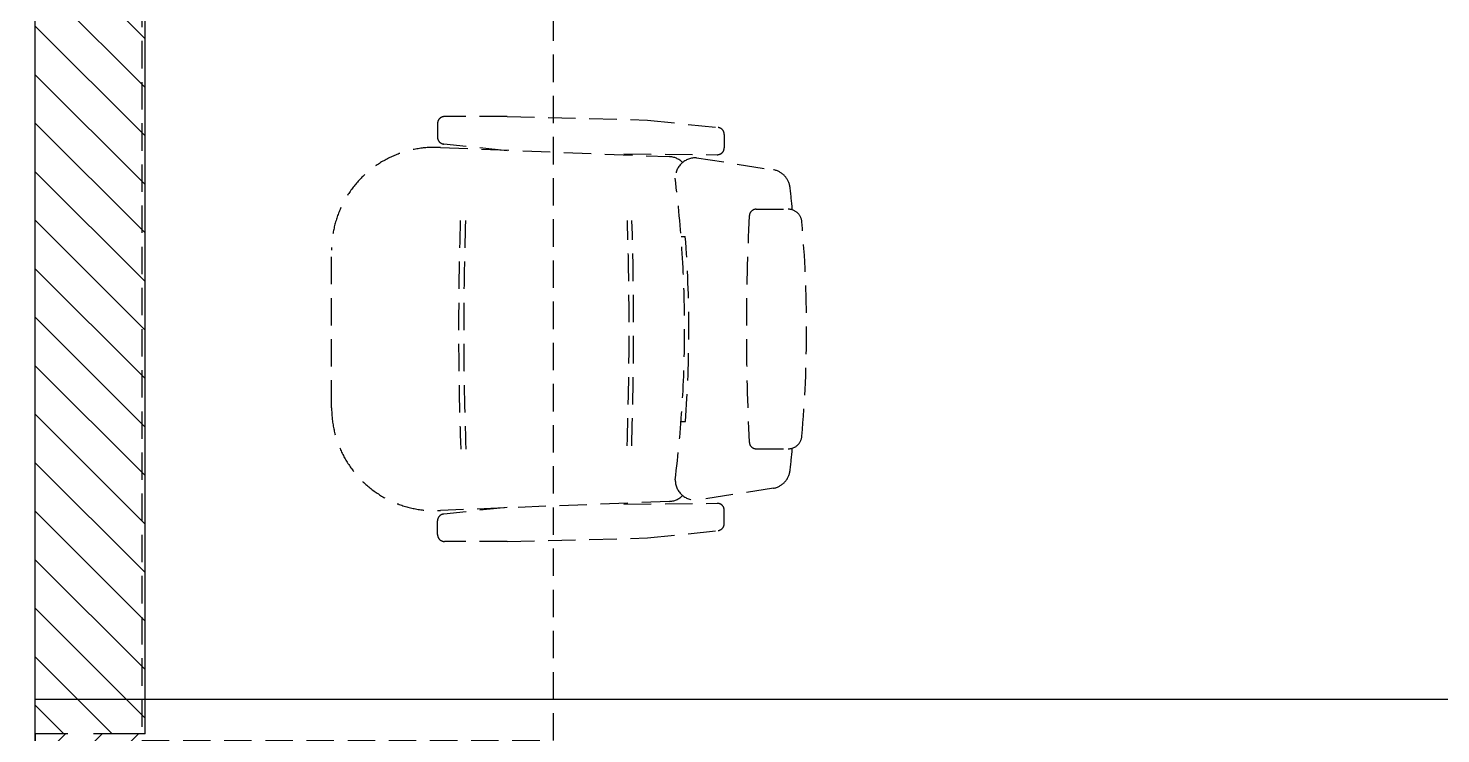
# Model space of a CAD drawing. Header units: inches. Extents: x -53835 to 52744, y -79586 to -50910.
# Drawn here: x 3818 to 5877, y -63267 to -62239 of the extents above; entities that cross this region are included whole.
import ezdxf

# ---------------------------------------------------------------- set-up
doc = ezdxf.new("R2010")
doc.units = ezdxf.units.IN
doc.header["$LTSCALE"] = 50
doc.header["$MEASUREMENT"] = 0
doc.linetypes.add('DASHED', pattern=[0.75, 0.5, -0.25])
doc.linetypes.add('DH-HID2', pattern=[1.2, 0.8, -0.4])
for name, color, linetype in [('03-WAL NEW', 3, 'Continuous'), ('06-LIGHT', 4, 'Continuous'), ('3.기호.계단선', 30, 'Continuous'), ('FU-FURM', 251, 'DH-HID2'), ('도면층2', 2, 'Continuous')]:
    doc.layers.add(name, color=color, linetype=linetype)

# ---------------------------------------------------------------- blocks, each defined once
blk = doc.blocks.new('vudauseh')
at = {"layer": '3.기호.계단선', "linetype": 'DASHED', "ltscale": 3}
h = blk.add_hatch(dxfattribs=at)
h.set_pattern_fill('ANSI31', color=256, scale=300)
h.paths.add_polyline_path([(-40275, -64495.2), (-40435, -64495.2), (-40435, -65605.2), (-40275, -65605.2)])
blk.add_lwpolyline([(-40275, -65605.2), (-40275, -64495.2), (-40435, -64495.2), (-40435, -65605.2)], close=True, dxfattribs=at)
at = {"layer": '도면층2'}
blk.add_line((-40435, -65605.2), (-40435, -60805.2), dxfattribs=at)
blk = doc.blocks.new('F-107')
at = {"layer": 'FU-FURM'}
for p, q in [((-174.6, 618.9), (-174.6, 665.6)), ((174.6, 618.9), (174.6, 665.6)), ((-249.7, 532), (-232.1, 644.2)), ((232.1, 644.2), (249.7, 532)), ((-304.6, 460.3), (-293.8, 563.3)), ((-283.8, 572.3), (-264.1, 572.3)), ((-255.3, 426), (-254.1, 562.2)), ((255.3, 426), (254.1, 562.2)), ((283.8, 572.3), (264.1, 572.3)), ((304.6, 460.3), (293.8, 563.3)), ((-135, 509.4), (-135, 515.5)), ((135, 509.4), (135, 515.7)), ((-264.6, 158.6), (-251.3, 492)), ((251.3, 492), (264.6, 158.6)), ((-309.7, 255.7), (-304.6, 460.3)), ((309.7, 255.7), (304.6, 460.3)), ((-309.7, 255.7), (-309.7, 164.4)), ((-260, 255.7), (-269.7, 163.4)), ((260, 255.7), (269.7, 163.4)), ((309.7, 255.7), (309.7, 164.4)), ((-299.7, 154.4), (-279.6, 154.4)), ((299.7, 154.4), (279.6, 154.4)), ((114.8, 0), (-114.8, 0))]:
    blk.add_line(p, q, dxfattribs=at)
for centre, radius, start, end in [((-154.6, 665.6), 20, 95.044, 180), ((0, -1085.5), 1777.9, 84.956, 95.044), ((154.6, 665.6), 20, 0, 84.956), ((-202.7, 638.5), 30, 97.1793, 169.2056), ((0, -1097.6), 1777.9, 95.6025, 96.6673), ((0, -1097.6), 1777.9, 83.3327, 84.3975), ((202.7, 638.5), 30, 10.7944, 82.8207), ((-164.6, 618.9), 10, 180, 267.0448), ((164.6, 618.9), 10, 272.9552, 0), ((0, 3806.5), 3201.9, 267.0448, 272.9552), ((-283.8, 562.3), 10, 90, 173.9885), ((-264.1, 562.3), 10, 359.554, 90), ((264.1, 562.3), 10, 90, 180.446), ((283.8, 562.3), 10, 6.0115, 90), ((-219.7, 530.9), 30, 177.7173, 270), ((0.9, -1240.6), 1761.4, 85.6345, 94.4259), ((219.7, 530.9), 30, 270, 2.2827), ((-221.3, 490.8), 30, 135.8011, 177.7173), ((0, -1246.8), 1761.4, 82.8338, 97.1662), ((221.3, 490.8), 30, 2.2827, 44.1989), ((0, -4549.1), 4989.4, 88.0464, 91.8183), ((0, -4555.7), 4989.4, 88.0464, 91.8183), ((0, 5182), 4989.4, 268.1813, 272.009), ((0, 5174.5), 4989.4, 268.1813, 272.009), ((-299.7, 164.4), 10, 180, 270), ((-279.6, 164.4), 10, 270, 354.0228), ((-114.8, 150), 150, 176.7077, 270), ((114.8, 150), 150, 270, 3.2923), ((279.6, 164.4), 10, 185.9772, 270), ((299.7, 164.4), 10, 270, 0)]:
    blk.add_arc(centre, radius, start, end, dxfattribs=at)

msp = doc.modelspace()

# ---------------------------------------------------------------- hatches: boundary and pattern name
at = {"layer": '03-WAL NEW'}
h = msp.add_hatch(dxfattribs=at)
h.set_pattern_fill('_USER', color=256, scale=50, angle=135, pattern_type=0)
h.set_pattern_definition([(135, (0, 0), (-35.35534, -35.35534), [])])
h.paths.add_polyline_path([(3988.631, -60908.825), (3828.631, -60908.825), (3828.631, -63217.002), (3988.631, -63217.002)])
h.paths.add_polyline_path([(3988.631, -63267.002), (3988.631, -63217.002), (3828.631, -63217.002), (3828.631, -63267.002)])
h.paths.add_polyline_path([(3828.631, -60877.002), (3828.631, -60908.825), (3988.631, -60908.825), (3988.631, -60877.002)])
h.paths.add_polyline_path([(3818.306, -61111.829), (5077.612, -61111.829), (5077.612, -60927.662), (3818.306, -60927.662)], flags=9)

# ---------------------------------------------------------------- linework, layer by layer
msp.add_line((3988.631, -63267.002), (3988.631, -60877.002), dxfattribs=at)
at = {"layer": '06-LIGHT'}
msp.add_line((6708.631, -63217.002), (3828.631, -63217.002), dxfattribs=at)
at = {"layer": 'FU-FURM'}
msp.add_lwpolyline([(3983.943, -62077.002), (3983.943, -63277.002), (4583.943, -63277.002), (4583.943, -62077.002)], close=True, dxfattribs=at)

# ---------------------------------------------------------------- block references
msp.add_blockref('vudauseh', (44263.598, 1228.239))
at = {"layer": 'FU-FURM', "rotation": 270}
msp.add_blockref('F-107', (4260.544, -62677.002), dxfattribs=at)

doc.saveas('drawing.dxf')
